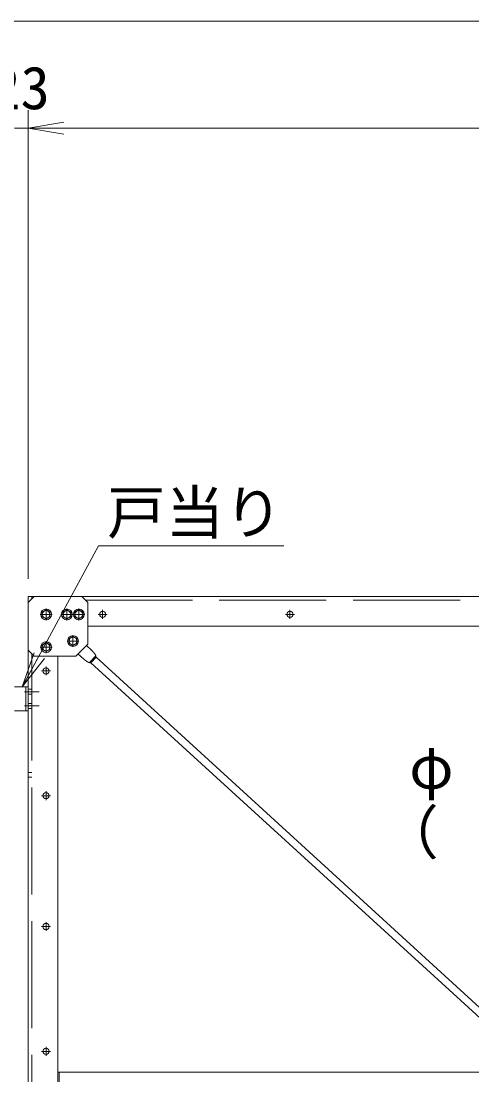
# Model space of a CAD drawing. Units: millimetres, scale not verified. Extents: x -6300 to 6300, y -4455 to 4455.
# Drawn here: x -2050 to -1292, y 820 to 2593 of the extents above; entities that cross this region are included whole.
import ezdxf
from ezdxf.enums import TextEntityAlignment as Align

# ---------------------------------------------------------------- set-up
doc = ezdxf.new("R2010")
doc.units = ezdxf.units.MM
doc.header["$LTSCALE"] = 30
doc.linetypes.add('DASHED', pattern=[7.5, 6, -1.5])
doc.linetypes.add('USER1', pattern=[50.8, 31.75, -6.35, 6.35, -6.35])
for name, color, linetype, lineweight in [('0-0_D-STR1', 1, 'Continuous', 18), ('0-1_D-BMK', 2, 'USER1', 13), ('0-5_D-STR-DIM', 7, 'Continuous', 9), ('0-6_0', 7, 'Continuous', 9), ('0-7_D-STR3', 3, 'Continuous', 13), ('0-9_D-STR-TXT', 7, 'Continuous', 9)]:
    doc.layers.add(name, color=color, linetype=linetype, lineweight=lineweight)
doc.styles.add('ＭＳ ゴシック', font='')
doc.styles.get('ＭＳ ゴシック').set_extended_font_data('MS Gothic')

# ---------------------------------------------------------------- blocks, each defined once
blk = doc.blocks.new('_Open')
at = {"layer": '0-6_0'}
blk.add_line((-30, 5), (0, 0), dxfattribs=at)
blk.add_lwpolyline([(-30, -5), (0, 0), (-30, 0)], dxfattribs=at)
blk = doc.blocks.new('U52')
at = {"layer": '0-1_D-BMK'}
for p, q in [((300, 0), (-300, 0)), ((0, -300), (0, 300))]:
    blk.add_line(p, q, dxfattribs=at)
at = {"layer": '0-7_D-STR3'}
blk.add_lwpolyline([(194.9, 112.5), (0, 225), (-194.9, 112.5), (-194.9, -112.5), (0, -225), (194.9, -112.5)], close=True, dxfattribs=at)
for radius in [270, 194.9]:
    blk.add_circle((0, 0), radius, dxfattribs=at)
blk = doc.blocks.new('U71')
at = {"layer": '0-7_D-STR3'}
blk.add_line((2700, -2400), (2100, -3000), dxfattribs=at)
blk.add_lwpolyline([(2700, -2400), (2700, -300), (2400, 0), (0, 0), (-300, -300), (-300, -2700), (0, -3000), (2100, -3000)], dxfattribs=at)
at = {"layer": '0-5_D-STR-DIM'}
for p in [(600, -900), (1650.1, -900), (2250.1, -900), (1956.2, -2243.8), (600, -2550)]:
    blk.add_blockref('U52', p, dxfattribs=at)

msp = doc.modelspace()

# ---------------------------------------------------------------- linework, layer by layer
at = {"layer": '0-0_D-STR1'}
for p, q in [((-2038.01, 1624.73), (-2038.01, 1614.73)), ((-2028.01, 1624.73), (-2038.01, 1624.73)), ((-1948.01, 1624.73), (-228.01, 1624.73)), ((-1938.01, 1574.73), (-238.01, 1574.73)), ((-2038.01, 1534.73), (-2038.01, 766.73)), ((-1988.01, 1524.73), (-1988.01, 766.73)), ((-1988.01, 824.73), (-188.01, 824.73)), ((-1986.01, 824.73), (-1986.01, 766.73))]:
    msp.add_line(p, q, dxfattribs=at)
at = {"layer": '0-0_D-STR1', "linetype": 'DASHED'}
for p, q in [((-2032.01, 1624.73), (-2032.01, 1620.73)), ((-1942.01, 1618.73), (-234.01, 1618.73)), ((-2032.01, 1528.73), (-2032.01, 766.73)), ((-2032.01, 1468.73), (-2038.01, 1468.73)), ((-2032.01, 1460.73), (-2038.01, 1460.73)), ((-2032.01, 1444.73), (-2038.01, 1444.73)), ((-2032.01, 1436.73), (-2038.01, 1436.73)), ((-2032.01, 1328.73), (-2038.01, 1328.73)), ((-2032.01, 1320.73), (-2038.01, 1320.73))]:
    msp.add_line(p, q, dxfattribs=at)
at = {"layer": '0-1_D-BMK'}
for p, q in [((-1913.01, 1602.17), (-1913.01, 1587.29)), ((-1598.01, 1602.17), (-1598.01, 1587.29)), ((-1920.45, 1594.73), (-1905.57, 1594.73)), ((-1605.45, 1594.73), (-1590.57, 1594.73)), ((-2008.01, 1507.17), (-2008.01, 1492.29)), ((-2015.45, 1499.73), (-2000.57, 1499.73)), ((-2044.51, 1464.73), (-2019.51, 1464.73)), ((-2044.51, 1440.73), (-2019.51, 1440.73)), ((-2008.01, 1297.17), (-2008.01, 1282.29)), ((-2015.45, 1289.73), (-2000.57, 1289.73)), ((-2015.45, 1069.73), (-2000.57, 1069.73)), ((-2008.01, 1077.17), (-2008.01, 1062.29)), ((-2015.45, 859.73), (-2000.57, 859.73)), ((-2008.01, 867.17), (-2008.01, 852.29))]:
    msp.add_line(p, q, dxfattribs=at)
at = {"layer": '0-5_D-STR-DIM'}
for p, q in [((-3989.51, 2592.76), (-109.51, 2592.76)), ((-2038.01, 1654.73), (-2038.01, 2442.77)), ((-2038.01, 1654.73), (-2038.01, 2442.77)), ((-2061.01, 2412.77), (-2038.01, 2412.77)), ((-1978.01, 2412.77), (-1918.01, 2412.77)), ((-1978.01, 2412.77), (-198.01, 2412.77))]:
    msp.add_line(p, q, dxfattribs=at)
at = {"layer": '0-7_D-STR3'}
for p, q in [((-1940.26, 1542.48), (-1931.9, 1534.85)), ((-1954.41, 1528.33), (-1945.4, 1520.09)), ((-1924.52, 1525.13), (-1935.07, 1513.6)), ((-1924.03, 1522.7), (-1932.6, 1513.33)), ((-1932.6, 1513.33), (-1179.45, 824.73)), ((-1924.03, 1522.7), (-1160.63, 824.73)), ((-2061.01, 1472.73), (-2038.01, 1472.73)), ((-2042.01, 1472.73), (-2042.01, 1432.73)), ((-2038.01, 1472.73), (-2038.01, 1432.73)), ((-2061.01, 1432.73), (-2038.01, 1432.73))]:
    msp.add_line(p, q, dxfattribs=at)
for points in [[(-1928.39, 1531.07), (-1928.56, 1531.26), (-1928.72, 1531.44), (-1928.89, 1531.63), (-1929.05, 1531.81), (-1929.22, 1531.99), (-1929.38, 1532.18), (-1929.55, 1532.36), (-1929.71, 1532.54), (-1929.88, 1532.72), (-1930.04, 1532.9), (-1930.21, 1533.08), (-1930.38, 1533.26), (-1930.54, 1533.44), (-1930.71, 1533.62), (-1930.88, 1533.8), (-1931.05, 1533.97), (-1931.22, 1534.15), (-1931.39, 1534.32), (-1931.56, 1534.5), (-1931.73, 1534.67), (-1931.9, 1534.85)], [(-1924.03, 1522.7), (-1924.08, 1522.95), (-1924.12, 1523.19), (-1924.16, 1523.43), (-1924.21, 1523.68), (-1924.25, 1523.92), (-1924.3, 1524.16), (-1924.35, 1524.4), (-1924.4, 1524.64), (-1924.46, 1524.88), (-1924.52, 1525.12), (-1924.59, 1525.36), (-1924.66, 1525.59), (-1924.74, 1525.82), (-1924.83, 1526.05), (-1924.92, 1526.27), (-1925.02, 1526.49), (-1925.13, 1526.71), (-1925.24, 1526.93), (-1925.36, 1527.14), (-1925.48, 1527.35), (-1925.61, 1527.56), (-1925.74, 1527.77), (-1925.87, 1527.98), (-1926.01, 1528.18), (-1926.16, 1528.38), (-1926.31, 1528.58), (-1926.46, 1528.78), (-1926.61, 1528.98), (-1926.77, 1529.17), (-1926.92, 1529.37), (-1927.08, 1529.56), (-1927.25, 1529.75), (-1927.41, 1529.94), (-1927.57, 1530.13), (-1927.74, 1530.32), (-1927.9, 1530.51), (-1928.07, 1530.7), (-1928.23, 1530.88), (-1928.39, 1531.07)], [(-1941.33, 1516.93), (-1941.53, 1517.08), (-1941.72, 1517.22), (-1941.92, 1517.37), (-1942.12, 1517.52), (-1942.32, 1517.67), (-1942.52, 1517.81), (-1942.71, 1517.96), (-1942.91, 1518.11), (-1943.1, 1518.26), (-1943.3, 1518.41), (-1943.49, 1518.56), (-1943.68, 1518.71), (-1943.88, 1518.86), (-1944.07, 1519.01), (-1944.26, 1519.16), (-1944.45, 1519.31), (-1944.64, 1519.47), (-1944.83, 1519.62), (-1945.02, 1519.77), (-1945.21, 1519.93), (-1945.4, 1520.09)], [(-1932.6, 1513.33), (-1932.85, 1513.35), (-1933.09, 1513.38), (-1933.34, 1513.4), (-1933.59, 1513.42), (-1933.83, 1513.44), (-1934.08, 1513.47), (-1934.32, 1513.49), (-1934.57, 1513.53), (-1934.81, 1513.56), (-1935.05, 1513.6), (-1935.29, 1513.65), (-1935.53, 1513.7), (-1935.77, 1513.76), (-1936, 1513.82), (-1936.23, 1513.9), (-1936.46, 1513.98), (-1936.69, 1514.06), (-1936.92, 1514.15), (-1937.14, 1514.25), (-1937.36, 1514.36), (-1937.58, 1514.46), (-1937.8, 1514.58), (-1938.02, 1514.69), (-1938.23, 1514.82), (-1938.45, 1514.94), (-1938.66, 1515.07), (-1938.87, 1515.2), (-1939.08, 1515.34), (-1939.29, 1515.48), (-1939.5, 1515.62), (-1939.7, 1515.76), (-1939.91, 1515.9), (-1940.11, 1516.05), (-1940.32, 1516.19), (-1940.52, 1516.34), (-1940.72, 1516.49), (-1940.92, 1516.63), (-1941.12, 1516.78), (-1941.33, 1516.93)]]:
    msp.add_lwpolyline(points, dxfattribs=at)
for centre in [(-1913.01, 1594.73), (-1598.01, 1594.73), (-2008.01, 1499.73), (-2008.01, 1289.73), (-2008.01, 1069.73), (-2008.01, 859.73)]:
    msp.add_circle(centre, 5.25, dxfattribs=at)
at = {"layer": '0-9_D-STR-TXT'}
msp.add_lwpolyline([(-1608.5, 1710.23), (-1919.84, 1710.23), (-2047.06, 1474.49)], dxfattribs=at)

# ---------------------------------------------------------------- block references
at = {"layer": '0-5_D-STR-DIM', "xscale": 2, "yscale": 2, "rotation": 180}
msp.add_blockref('_Open', (-2038.01, 2412.77), dxfattribs=at)
msp.add_blockref('_Open', (-2038.01, 2412.77), dxfattribs=at)
at = {"layer": '0-5_D-STR-DIM', "xscale": 0.03333333, "yscale": 0.03333333}
msp.add_blockref('U71', (-2028.01, 1624.73), dxfattribs=at)
at = {"layer": '0-9_D-STR-TXT', "xscale": 2, "yscale": 2, "rotation": 241.64603}
msp.add_blockref('_Open', (-2048.01, 1472.73), dxfattribs=at)

# ---------------------------------------------------------------- texts
at = {"layer": '0-5_D-STR-DIM', "style": 'ＭＳ ゴシック'}
msp.add_text('23', height=72.14, dxfattribs=at).set_placement((-2099.96, 2422.89), align=Align.BOTTOM_LEFT)
at = {"layer": '0-9_D-STR-TXT', "style": 'ＭＳ ゴシック'}
for s, p in [('戸当り', (-1905.49, 1708.58)), ('φ   x   mm目', (-1397.61, 1279.9)), ('（\u3000\u3000   \u3000\u3000）', (-1446.34, 1170.25))]:
    msp.add_text(s, height=72.14, dxfattribs=at).set_placement(p, align=Align.BOTTOM_LEFT)

doc.saveas('drawing.dxf')
